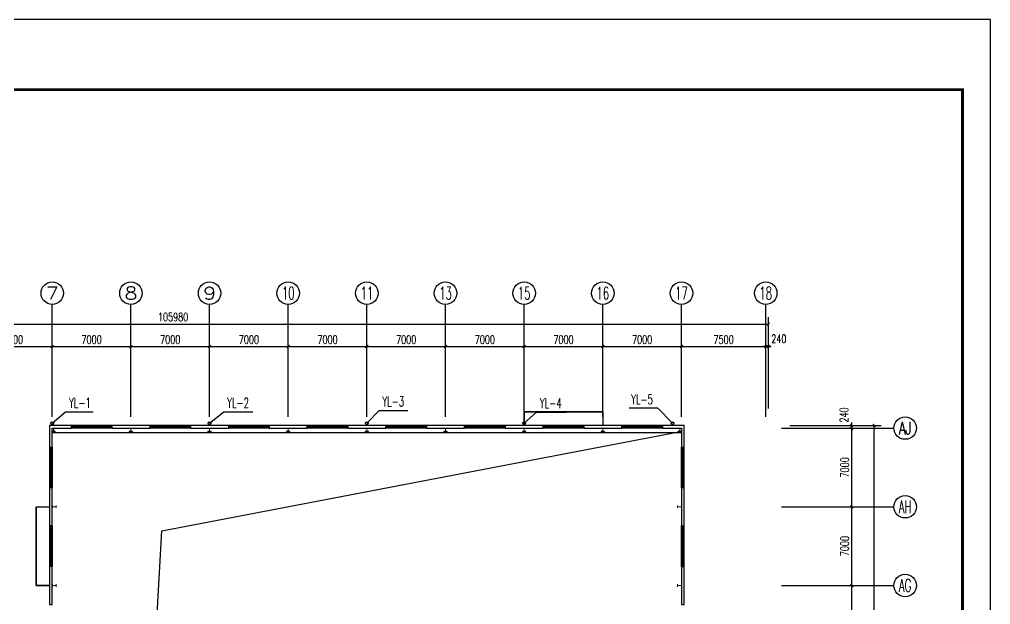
# Model space of a CAD drawing. Extents: x -4407041 to 173436, y -470270 to -29437.
# Drawn here: x -74308 to 12128, y -81482 to -29437 of the extents above; entities that cross this region are included whole.
import ezdxf
from ezdxf.enums import TextEntityAlignment as Align

# ---------------------------------------------------------------- set-up
doc = ezdxf.new("R2010")
doc.units = 0
doc.header["$LTSCALE"] = 1000
doc.header["$MEASUREMENT"] = 0
for name, color, linetype in [('AXIS', 3, 'Continuous'), ('AXIS_TEXT', 7, 'Continuous'), ('DIM_雨水', 3, 'Continuous'), ('PUB_TITLE', 4, 'Continuous'), ('VPIPE-雨水', 4, 'Continuous'), ('WALL', 9, 'Continuous'), ('WINDOW', 4, 'Continuous')]:
    doc.layers.add(name, color=color, linetype=linetype)
doc.layers.add('STXT_XG_THIN', color=2, linetype='Continuous', lineweight=0)
doc.styles.add('_TCH_AXIS', font='COMPLEX', dxfattribs={"bigfont": 'GBCBIG'})
doc.styles.add('_TCH_DIM_T3', font='SIMPLEX', dxfattribs={"width": 0.705882, "bigfont": 'GBCBIG'})
doc.styles.add('_TWT_SERIAL', font='COMPLEX', dxfattribs={"width": 0.8, "height": 3.5, "bigfont": 'HZTXT'})
doc.styles.add('COMPLEX', font='COMPLEX')
doc.dimstyles.new('_TCH_ARCH&&250', dxfattribs={"dimtxt": 743.75, "dimasz": 250, "dimexe": 625, "dimexo": 750, "dimgap": 250, "dimtad": 1, "dimdec": 0, "dimzin": 0, "dimdsep": 46, "dimtxsty": '_TCH_DIM_T3', "dimblk": 'ARCHTICK', "dimcen": 0.09, "dimclrt": 7, "dimazin": 2, "dimtfac": 1, "dimtdec": 0, "dimtix": 1, "dimtmove": 2, "dimatfit": 3, "dimfxl": 0, "dimtolj": 1, "dimtzin": 0, "dimarcsym": 0})

# ---------------------------------------------------------------- blocks, each defined once
blk = doc.blocks.new('_ArchTick')
at = {"color": 0, "linetype": 'ByBlock', "const_width": 0.4}
blk.add_lwpolyline([(-0.5, -0.5), (0.5, 0.5)], dxfattribs=at)
blk = doc.blocks.new('*D290')
at = {"layer": 'AXIS', "color": 0, "lineweight": -2}
for p, q in [((-78383, -64032), (-78383, -57907)), ((-71383, -64032), (-71383, -57907)), ((-78383, -58532), (-71383, -58532))]:
    blk.add_line(p, q, dxfattribs=at)
at = {"layer": 'Defpoints', "color": 0}
for p in [(-71383, -58532), (-78383, -64782), (-71383, -64782)]:
    blk.add_point(p, dxfattribs=at)
at = {"layer": 'AXIS', "color": 0, "lineweight": -2, "xscale": 250, "yscale": 250, "zscale": 250, "rotation": 180}
blk.add_blockref('_ArchTick', (-78383, -58532), dxfattribs=at)
at = {"layer": 'AXIS', "color": 0, "lineweight": -2, "xscale": 250, "yscale": 250, "zscale": 250}
blk.add_blockref('_ArchTick', (-71383, -58532), dxfattribs=at)
at = {"layer": 'AXIS', "color": 7, "insert": (-74883, -57910), "char_height": 743.8, "attachment_point": 5, "style": '_TCH_DIM_T3'}
blk.add_mtext('\\A1;7000', dxfattribs=at)
blk = doc.blocks.new('*D291')
at = {"layer": 'AXIS', "color": 0, "lineweight": -2}
for p, q in [((-71383, -64032), (-71383, -57907)), ((-64383, -64032), (-64383, -57907)), ((-71383, -58532), (-64383, -58532))]:
    blk.add_line(p, q, dxfattribs=at)
at = {"layer": 'Defpoints', "color": 0}
for p in [(-64383, -58532), (-71383, -64782), (-64383, -64782)]:
    blk.add_point(p, dxfattribs=at)
at = {"layer": 'AXIS', "color": 0, "lineweight": -2, "xscale": 250, "yscale": 250, "zscale": 250, "rotation": 180}
blk.add_blockref('_ArchTick', (-71383, -58532), dxfattribs=at)
at = {"layer": 'AXIS', "color": 0, "lineweight": -2, "xscale": 250, "yscale": 250, "zscale": 250}
blk.add_blockref('_ArchTick', (-64383, -58532), dxfattribs=at)
at = {"layer": 'AXIS', "color": 7, "insert": (-67883, -57910), "char_height": 743.8, "attachment_point": 5, "style": '_TCH_DIM_T3'}
blk.add_mtext('\\A1;7000', dxfattribs=at)
blk = doc.blocks.new('*D292')
at = {"layer": 'AXIS', "color": 0, "lineweight": -2}
for p, q in [((-64383, -64032), (-64383, -57907)), ((-57383, -64032), (-57383, -57907)), ((-64383, -58532), (-57383, -58532))]:
    blk.add_line(p, q, dxfattribs=at)
at = {"layer": 'Defpoints', "color": 0}
for p in [(-57383, -58532), (-64383, -64782), (-57383, -64782)]:
    blk.add_point(p, dxfattribs=at)
at = {"layer": 'AXIS', "color": 0, "lineweight": -2, "xscale": 250, "yscale": 250, "zscale": 250, "rotation": 180}
blk.add_blockref('_ArchTick', (-64383, -58532), dxfattribs=at)
at = {"layer": 'AXIS', "color": 0, "lineweight": -2, "xscale": 250, "yscale": 250, "zscale": 250}
blk.add_blockref('_ArchTick', (-57383, -58532), dxfattribs=at)
at = {"layer": 'AXIS', "color": 7, "insert": (-60883, -57910), "char_height": 743.8, "attachment_point": 5, "style": '_TCH_DIM_T3'}
blk.add_mtext('\\A1;7000', dxfattribs=at)
blk = doc.blocks.new('*D293')
at = {"layer": 'AXIS', "color": 0, "lineweight": -2}
for p, q in [((-57383, -64032), (-57383, -57907)), ((-50383, -64032), (-50383, -57907)), ((-57383, -58532), (-50383, -58532))]:
    blk.add_line(p, q, dxfattribs=at)
at = {"layer": 'Defpoints', "color": 0}
for p in [(-50383, -58532), (-57383, -64782), (-50383, -64782)]:
    blk.add_point(p, dxfattribs=at)
at = {"layer": 'AXIS', "color": 0, "lineweight": -2, "xscale": 250, "yscale": 250, "zscale": 250, "rotation": 180}
blk.add_blockref('_ArchTick', (-57383, -58532), dxfattribs=at)
at = {"layer": 'AXIS', "color": 0, "lineweight": -2, "xscale": 250, "yscale": 250, "zscale": 250}
blk.add_blockref('_ArchTick', (-50383, -58532), dxfattribs=at)
at = {"layer": 'AXIS', "color": 7, "insert": (-53883, -57910), "char_height": 743.8, "attachment_point": 5, "style": '_TCH_DIM_T3'}
blk.add_mtext('\\A1;7000', dxfattribs=at)
blk = doc.blocks.new('*D294')
at = {"layer": 'AXIS', "color": 0, "lineweight": -2}
for p, q in [((-50383, -64032), (-50383, -57907)), ((-43383, -64032), (-43383, -57907)), ((-50383, -58532), (-43383, -58532))]:
    blk.add_line(p, q, dxfattribs=at)
at = {"layer": 'Defpoints', "color": 0}
for p in [(-43383, -58532), (-50383, -64782), (-43383, -64782)]:
    blk.add_point(p, dxfattribs=at)
at = {"layer": 'AXIS', "color": 0, "lineweight": -2, "xscale": 250, "yscale": 250, "zscale": 250, "rotation": 180}
blk.add_blockref('_ArchTick', (-50383, -58532), dxfattribs=at)
at = {"layer": 'AXIS', "color": 0, "lineweight": -2, "xscale": 250, "yscale": 250, "zscale": 250}
blk.add_blockref('_ArchTick', (-43383, -58532), dxfattribs=at)
at = {"layer": 'AXIS', "color": 7, "insert": (-46883, -57910), "char_height": 743.8, "attachment_point": 5, "style": '_TCH_DIM_T3'}
blk.add_mtext('\\A1;7000', dxfattribs=at)
blk = doc.blocks.new('*D295')
at = {"layer": 'AXIS', "color": 0, "lineweight": -2}
for p, q in [((-43383, -64032), (-43383, -57907)), ((-36383, -64032), (-36383, -57907)), ((-43383, -58532), (-36383, -58532))]:
    blk.add_line(p, q, dxfattribs=at)
at = {"layer": 'Defpoints', "color": 0}
for p in [(-36383, -58532), (-43383, -64782), (-36383, -64782)]:
    blk.add_point(p, dxfattribs=at)
at = {"layer": 'AXIS', "color": 0, "lineweight": -2, "xscale": 250, "yscale": 250, "zscale": 250, "rotation": 180}
blk.add_blockref('_ArchTick', (-43383, -58532), dxfattribs=at)
at = {"layer": 'AXIS', "color": 0, "lineweight": -2, "xscale": 250, "yscale": 250, "zscale": 250}
blk.add_blockref('_ArchTick', (-36383, -58532), dxfattribs=at)
at = {"layer": 'AXIS', "color": 7, "insert": (-39883, -57910), "char_height": 743.8, "attachment_point": 5, "style": '_TCH_DIM_T3'}
blk.add_mtext('\\A1;7000', dxfattribs=at)
blk = doc.blocks.new('*D296')
at = {"layer": 'AXIS', "color": 0, "lineweight": -2}
for p, q in [((-36383, -64032), (-36383, -57907)), ((-29383, -64032), (-29383, -57907)), ((-36383, -58532), (-29383, -58532))]:
    blk.add_line(p, q, dxfattribs=at)
at = {"layer": 'Defpoints', "color": 0}
for p in [(-29383, -58532), (-36383, -64782), (-29383, -64782)]:
    blk.add_point(p, dxfattribs=at)
at = {"layer": 'AXIS', "color": 0, "lineweight": -2, "xscale": 250, "yscale": 250, "zscale": 250, "rotation": 180}
blk.add_blockref('_ArchTick', (-36383, -58532), dxfattribs=at)
at = {"layer": 'AXIS', "color": 0, "lineweight": -2, "xscale": 250, "yscale": 250, "zscale": 250}
blk.add_blockref('_ArchTick', (-29383, -58532), dxfattribs=at)
at = {"layer": 'AXIS', "color": 7, "insert": (-32883, -57910), "char_height": 743.8, "attachment_point": 5, "style": '_TCH_DIM_T3'}
blk.add_mtext('\\A1;7000', dxfattribs=at)
blk = doc.blocks.new('*D297')
at = {"layer": 'AXIS', "color": 0, "lineweight": -2}
for p, q in [((-29383, -64032), (-29383, -57907)), ((-22383, -64032), (-22383, -57907)), ((-29383, -58532), (-22383, -58532))]:
    blk.add_line(p, q, dxfattribs=at)
at = {"layer": 'Defpoints', "color": 0}
for p in [(-22383, -58532), (-29383, -64782), (-22383, -64782)]:
    blk.add_point(p, dxfattribs=at)
at = {"layer": 'AXIS', "color": 0, "lineweight": -2, "xscale": 250, "yscale": 250, "zscale": 250, "rotation": 180}
blk.add_blockref('_ArchTick', (-29383, -58532), dxfattribs=at)
at = {"layer": 'AXIS', "color": 0, "lineweight": -2, "xscale": 250, "yscale": 250, "zscale": 250}
blk.add_blockref('_ArchTick', (-22383, -58532), dxfattribs=at)
at = {"layer": 'AXIS', "color": 7, "insert": (-25883, -57910), "char_height": 743.8, "attachment_point": 5, "style": '_TCH_DIM_T3'}
blk.add_mtext('\\A1;7000', dxfattribs=at)
blk = doc.blocks.new('*D298')
at = {"layer": 'AXIS', "color": 0, "lineweight": -2}
for p, q in [((-22383, -64032), (-22383, -57907)), ((-15383, -64032), (-15383, -57907)), ((-22383, -58532), (-15383, -58532))]:
    blk.add_line(p, q, dxfattribs=at)
at = {"layer": 'Defpoints', "color": 0}
for p in [(-15383, -58532), (-22383, -64782), (-15383, -64782)]:
    blk.add_point(p, dxfattribs=at)
at = {"layer": 'AXIS', "color": 0, "lineweight": -2, "xscale": 250, "yscale": 250, "zscale": 250, "rotation": 180}
blk.add_blockref('_ArchTick', (-22383, -58532), dxfattribs=at)
at = {"layer": 'AXIS', "color": 0, "lineweight": -2, "xscale": 250, "yscale": 250, "zscale": 250}
blk.add_blockref('_ArchTick', (-15383, -58532), dxfattribs=at)
at = {"layer": 'AXIS', "color": 7, "insert": (-18883, -57910), "char_height": 743.8, "attachment_point": 5, "style": '_TCH_DIM_T3'}
blk.add_mtext('\\A1;7000', dxfattribs=at)
blk = doc.blocks.new('*D299')
at = {"layer": 'AXIS', "color": 0, "lineweight": -2}
for p, q in [((-15383, -64032), (-15383, -57907)), ((-7883, -64032), (-7883, -57907)), ((-15383, -58532), (-7883, -58532))]:
    blk.add_line(p, q, dxfattribs=at)
at = {"layer": 'Defpoints', "color": 0}
for p in [(-7883, -58532), (-15383, -64782), (-7883, -64782)]:
    blk.add_point(p, dxfattribs=at)
at = {"layer": 'AXIS', "color": 0, "lineweight": -2, "xscale": 250, "yscale": 250, "zscale": 250, "rotation": 180}
blk.add_blockref('_ArchTick', (-15383, -58532), dxfattribs=at)
at = {"layer": 'AXIS', "color": 0, "lineweight": -2, "xscale": 250, "yscale": 250, "zscale": 250}
blk.add_blockref('_ArchTick', (-7883, -58532), dxfattribs=at)
at = {"layer": 'AXIS', "color": 7, "insert": (-11633, -57910), "char_height": 743.8, "attachment_point": 5, "style": '_TCH_DIM_T3'}
blk.add_mtext('\\A1;7500', dxfattribs=at)
blk = doc.blocks.new('*D300')
at = {"layer": 'AXIS', "color": 0, "lineweight": -2}
for p, q in [((-7883, -64032), (-7883, -57907)), ((-7643, -64032), (-7643, -57907)), ((-7883, -58532), (-8133, -58532)), ((-7883, -58532), (-7643, -58532)), ((-7643, -58532), (-7393, -58532))]:
    blk.add_line(p, q, dxfattribs=at)
at = {"layer": 'Defpoints', "color": 0}
for p in [(-7643, -58532), (-7883, -64782), (-7643, -64782)]:
    blk.add_point(p, dxfattribs=at)
at = {"layer": 'AXIS', "color": 0, "lineweight": -2, "xscale": 250, "yscale": 250, "zscale": 250}
blk.add_blockref('_ArchTick', (-7883, -58532), dxfattribs=at)
at = {"layer": 'AXIS', "color": 0, "lineweight": -2, "xscale": 250, "yscale": 250, "zscale": 250, "rotation": 180}
blk.add_blockref('_ArchTick', (-7643, -58532), dxfattribs=at)
at = {"layer": 'AXIS', "color": 7, "insert": (-6718, -57844), "char_height": 743.8, "attachment_point": 5, "style": '_TCH_DIM_T3'}
blk.add_mtext('\\A1;240', dxfattribs=at)
blk = doc.blocks.new('*D301')
at = {"layer": 'AXIS', "color": 0, "lineweight": -2}
for p, q in [((-113623, -64032), (-113623, -55907)), ((-7643, -64032), (-7643, -55907)), ((-113623, -56532), (-7643, -56532))]:
    blk.add_line(p, q, dxfattribs=at)
at = {"layer": 'Defpoints', "color": 0}
for p in [(-7643, -56532), (-113623, -64782), (-7643, -64782)]:
    blk.add_point(p, dxfattribs=at)
at = {"layer": 'AXIS', "color": 0, "lineweight": -2, "xscale": 250, "yscale": 250, "zscale": 250, "rotation": 180}
blk.add_blockref('_ArchTick', (-113623, -56532), dxfattribs=at)
at = {"layer": 'AXIS', "color": 0, "lineweight": -2, "xscale": 250, "yscale": 250, "zscale": 250}
blk.add_blockref('_ArchTick', (-7643, -56532), dxfattribs=at)
at = {"layer": 'AXIS', "color": 7, "insert": (-60633, -55910), "char_height": 743.8, "attachment_point": 5, "style": '_TCH_DIM_T3'}
blk.add_mtext('\\A1;105980', dxfattribs=at)
blk = doc.blocks.new('*D346')
at = {"layer": 'AXIS', "color": 0, "lineweight": -2}
for p, q in [((-5726, -79782), (399, -79782)), ((-226, -86782), (-226, -79782)), ((-5726, -86782), (399, -86782))]:
    blk.add_line(p, q, dxfattribs=at)
at = {"layer": 'Defpoints', "color": 0}
for p in [(-6476, -79782), (-226, -79782), (-6476, -86782)]:
    blk.add_point(p, dxfattribs=at)
at = {"layer": 'AXIS', "color": 0, "lineweight": -2, "xscale": 250, "yscale": 250, "zscale": 250}
for p, rotation in [((-226, -79782), 90), ((-226, -86782), 270)]:
    blk.add_blockref('_ArchTick', p, dxfattribs=dict(at, rotation=rotation))
at = {"layer": 'AXIS', "color": 7, "insert": (-848, -83282), "char_height": 743.8, "attachment_point": 5, "rotation": 90, "style": '_TCH_DIM_T3'}
blk.add_mtext('\\A1;7000', dxfattribs=at)
blk = doc.blocks.new('*D347')
at = {"layer": 'AXIS', "color": 0, "lineweight": -2}
for p, q in [((-5726, -72782), (399, -72782)), ((-226, -79782), (-226, -72782)), ((-5726, -79782), (399, -79782))]:
    blk.add_line(p, q, dxfattribs=at)
at = {"layer": 'Defpoints', "color": 0}
for p in [(-6476, -72782), (-226, -72782), (-6476, -79782)]:
    blk.add_point(p, dxfattribs=at)
at = {"layer": 'AXIS', "color": 0, "lineweight": -2, "xscale": 250, "yscale": 250, "zscale": 250}
for p, rotation in [((-226, -72782), 90), ((-226, -79782), 270)]:
    blk.add_blockref('_ArchTick', p, dxfattribs=dict(at, rotation=rotation))
at = {"layer": 'AXIS', "color": 7, "insert": (-848, -76282), "char_height": 743.8, "attachment_point": 5, "rotation": 90, "style": '_TCH_DIM_T3'}
blk.add_mtext('\\A1;7000', dxfattribs=at)
blk = doc.blocks.new('*D348')
at = {"layer": 'AXIS', "color": 0, "lineweight": -2}
for p, q in [((-5726, -65782), (399, -65782)), ((-226, -72782), (-226, -65782)), ((-5726, -72782), (399, -72782))]:
    blk.add_line(p, q, dxfattribs=at)
at = {"layer": 'Defpoints', "color": 0}
for p in [(-6476, -65782), (-226, -65782), (-6476, -72782)]:
    blk.add_point(p, dxfattribs=at)
at = {"layer": 'AXIS', "color": 0, "lineweight": -2, "xscale": 250, "yscale": 250, "zscale": 250}
for p, rotation in [((-226, -65782), 90), ((-226, -72782), 270)]:
    blk.add_blockref('_ArchTick', p, dxfattribs=dict(at, rotation=rotation))
at = {"layer": 'AXIS', "color": 7, "insert": (-848, -69282), "char_height": 743.8, "attachment_point": 5, "rotation": 90, "style": '_TCH_DIM_T3'}
blk.add_mtext('\\A1;7000', dxfattribs=at)
blk = doc.blocks.new('*D349')
at = {"layer": 'AXIS', "color": 0, "lineweight": -2}
for p, q in [((-5726, -65542), (399, -65542)), ((-226, -65542), (-226, -65292)), ((-226, -65782), (-226, -65542)), ((-5726, -65782), (399, -65782)), ((-226, -65782), (-226, -66032))]:
    blk.add_line(p, q, dxfattribs=at)
at = {"layer": 'Defpoints', "color": 0}
for p in [(-6476, -65542), (-226, -65542), (-6476, -65782)]:
    blk.add_point(p, dxfattribs=at)
at = {"layer": 'AXIS', "color": 0, "lineweight": -2, "xscale": 250, "yscale": 250, "zscale": 250}
for p, rotation in [((-226, -65542), 270), ((-226, -65782), 90)]:
    blk.add_blockref('_ArchTick', p, dxfattribs=dict(at, rotation=rotation))
at = {"layer": 'AXIS', "color": 7, "insert": (-914, -64617), "char_height": 743.8, "attachment_point": 5, "rotation": 90, "style": '_TCH_DIM_T3'}
blk.add_mtext('\\A1;240', dxfattribs=at)
blk = doc.blocks.new('*D350')
at = {"layer": 'AXIS', "color": 0, "lineweight": -2}
for p, q in [((-5726, -65542), (2399, -65542)), ((1774, -248022), (1774, -65542)), ((-5726, -248022), (2399, -248022))]:
    blk.add_line(p, q, dxfattribs=at)
at = {"layer": 'Defpoints', "color": 0}
for p in [(-6476, -65542), (1774, -65542), (-6476, -248022)]:
    blk.add_point(p, dxfattribs=at)
at = {"layer": 'AXIS', "color": 0, "lineweight": -2, "xscale": 250, "yscale": 250, "zscale": 250}
for p, rotation in [((1774, -65542), 90), ((1774, -248022), 270)]:
    blk.add_blockref('_ArchTick', p, dxfattribs=dict(at, rotation=rotation))
at = {"layer": 'AXIS', "color": 7, "insert": (1152, -156782), "char_height": 743.8, "attachment_point": 5, "rotation": 90, "style": '_TCH_DIM_T3'}
blk.add_mtext('\\A1;182480', dxfattribs=at)
blk = doc.blocks.new('$TCHSYS$WIN2D')
for p, q in [((-0.5, 0.5), (0.5, 0.5)), ((-0.5, 0.5), (-0.5, -0.5)), ((0.5, 0.5), (0.5, -0.5)), ((0.5, 0.167), (-0.5, 0.167)), ((0.5, -0.167), (-0.5, -0.167)), ((-0.5, -0.5), (0.5, -0.5))]:
    blk.add_line(p, q)
blk = doc.blocks.new('_AXISO')
blk.add_circle((0, 0), 0.5)
at = {"layer": 'AXIS_TEXT', "style": 'COMPLEX', "width": 1.041667}
blk.add_attdef('A', text='', height=0.56, dxfattribs=at).set_placement((-0.25, -0.28), (0.25, -0.28), align=Align.FIT)

msp = doc.modelspace()

# ---------------------------------------------------------------- linework, layer by layer
msp.add_line((-71383.2, -66181.9), (-15383.2, -66181.7))
for points in [[(-22383.2, -64341.9), (-29383.2, -64341.9), (-29383.2, -65541.9), (-29383.2, -64341.9), (-22383.2, -64341.9), (-22383.2, -65541.9)], [(-71315.6, -247751.9), (-61621.7, -74922.3), (-15623.2, -66131.9)], [(-72823.2, -72781.9), (-72823.2, -79781.9), (-71623.2, -79781.9), (-72823.2, -79781.9), (-72823.2, -72781.9), (-71623.2, -72781.9)]]:
    msp.add_lwpolyline(points)
at = {"layer": 'AXIS'}
for p, q in [((-71383.2, -64781.9), (-71383.2, -54781.9)), ((-64383.2, -64781.9), (-64383.2, -54781.9)), ((-57383.2, -64781.9), (-57383.2, -54781.9)), ((-50383.2, -64781.9), (-50383.2, -54781.9)), ((-43383.2, -64781.9), (-43383.2, -54781.9)), ((-36383.2, -64781.9), (-36383.2, -54781.9)), ((-29383.2, -64781.9), (-29383.2, -54781.9)), ((-22383.2, -64781.9), (-22383.2, -54781.9)), ((-15383.2, -64781.9), (-15383.2, -54781.9)), ((-7884.3, -64781.9), (-7884.3, -54781.9)), ((-6476.5, -65781.9), (3523.5, -65781.9)), ((-6476.5, -72781.9), (3523.5, -72781.9)), ((-6476.5, -79781.9), (3523.5, -79781.9))]:
    msp.add_line(p, q, dxfattribs=at)
msp.add_circle((-7884.3, -53781.9), 1000, dxfattribs=at)
at = {"layer": 'DIM_雨水'}
for p, q in [((-71383.2, -65361), (-70192.3, -64328.9)), ((-70192.3, -64328.9), (-67746.6, -64328.9)), ((-57383.2, -65361), (-56103.3, -64324.4)), ((-56103.3, -64324.4), (-53537.9, -64324.4)), ((-43383.2, -65361), (-42298.8, -64208.9)), ((-42298.8, -64208.9), (-39733.4, -64208.9)), ((-29383.2, -65361), (-28271.8, -64356.9)), ((-28271.8, -64356.9), (-25658, -64356.9)), ((-17476.8, -64013.4), (-20042.2, -64013.4)), ((-16182.5, -65361), (-17476.8, -64013.4))]:
    msp.add_line(p, q, dxfattribs=at)
at = {"layer": 'PUB_TITLE'}
msp.add_lwpolyline([(-136371.5, -29436.9), (-136371.5, -292186.9), (12128.5, -292186.9), (12128.5, -29436.9)], close=True, dxfattribs=at)
at = {"layer": 'PUB_TITLE', "const_width": 250}
msp.add_lwpolyline([(-133871.5, -35686.9), (-133871.5, -289686.9), (9628.5, -289686.9), (9628.5, -35686.9)], close=True, dxfattribs=at)
at = {"layer": 'STXT_XG_THIN', "color": 2}
for points in [[(-71133.2, -66081.9), (-71383.2, -66081.9), (-71383.2, -66071.7), (-71261.1, -66071.7), (-71261.1, -65792.1), (-71383.2, -65792.1), (-71383.2, -65781.9), (-71133.2, -65781.9), (-71133.2, -65792.1), (-71255.3, -65792.1), (-71255.3, -66071.7), (-71133.2, -66071.7), (-71133.2, -66081.9)], [(-64233.2, -66081.9), (-64533.2, -66081.9), (-64533.2, -66071.7), (-64386.1, -66071.7), (-64386.1, -65792.1), (-64533.2, -65792.1), (-64533.2, -65781.9), (-64233.2, -65781.9), (-64233.2, -65792.1), (-64380.3, -65792.1), (-64380.3, -66071.7), (-64233.2, -66071.7), (-64233.2, -66081.9)], [(-57233.2, -66081.9), (-57533.2, -66081.9), (-57533.2, -66071.7), (-57386.1, -66071.7), (-57386.1, -65792.1), (-57533.2, -65792.1), (-57533.2, -65781.9), (-57233.2, -65781.9), (-57233.2, -65792.1), (-57380.3, -65792.1), (-57380.3, -66071.7), (-57233.2, -66071.7), (-57233.2, -66081.9)], [(-50233.2, -66081.9), (-50533.2, -66081.9), (-50533.2, -66071.7), (-50386.1, -66071.7), (-50386.1, -65792.1), (-50533.2, -65792.1), (-50533.2, -65781.9), (-50233.2, -65781.9), (-50233.2, -65792.1), (-50380.3, -65792.1), (-50380.3, -66071.7), (-50233.2, -66071.7), (-50233.2, -66081.9)], [(-43233.2, -66081.9), (-43533.2, -66081.9), (-43533.2, -66071.7), (-43386.1, -66071.7), (-43386.1, -65792.1), (-43533.2, -65792.1), (-43533.2, -65781.9), (-43233.2, -65781.9), (-43233.2, -65792.1), (-43380.3, -65792.1), (-43380.3, -66071.7), (-43233.2, -66071.7), (-43233.2, -66081.9)], [(-36233.2, -66081.9), (-36533.2, -66081.9), (-36533.2, -66071.7), (-36386.1, -66071.7), (-36386.1, -65792.1), (-36533.2, -65792.1), (-36533.2, -65781.9), (-36233.2, -65781.9), (-36233.2, -65792.1), (-36380.3, -65792.1), (-36380.3, -66071.7), (-36233.2, -66071.7), (-36233.2, -66081.9)], [(-29233.2, -66081.9), (-29533.2, -66081.9), (-29533.2, -66071.7), (-29386.1, -66071.7), (-29386.1, -65792.1), (-29533.2, -65792.1), (-29533.2, -65781.9), (-29233.2, -65781.9), (-29233.2, -65792.1), (-29380.3, -65792.1), (-29380.3, -66071.7), (-29233.2, -66071.7), (-29233.2, -66081.9)], [(-22233.2, -66081.9), (-22533.2, -66081.9), (-22533.2, -66071.7), (-22386.1, -66071.7), (-22386.1, -65792.1), (-22533.2, -65792.1), (-22533.2, -65781.9), (-22233.2, -65781.9), (-22233.2, -65792.1), (-22380.3, -65792.1), (-22380.3, -66071.7), (-22233.2, -66071.7), (-22233.2, -66081.9)], [(-15383.2, -66081.9), (-15683.2, -66081.9), (-15683.2, -66071.7), (-15536.1, -66071.7), (-15536.1, -65792.1), (-15683.2, -65792.1), (-15683.2, -65781.9), (-15383.2, -65781.9), (-15383.2, -65792.1), (-15530.3, -65792.1), (-15530.3, -66071.7), (-15383.2, -66071.7), (-15383.2, -66081.9)], [(-71033.2, -72671.9), (-71033.2, -72891.9), (-71043.4, -72891.9), (-71043.4, -72784.8), (-71373, -72784.8), (-71373, -72891.9), (-71383.2, -72891.9), (-71383.2, -72671.9), (-71373, -72671.9), (-71373, -72779), (-71043.4, -72779), (-71043.4, -72671.9), (-71033.2, -72671.9)], [(-15733.2, -72671.9), (-15733.2, -72891.9), (-15723, -72891.9), (-15723, -72784.8), (-15393.4, -72784.8), (-15393.4, -72891.9), (-15383.2, -72891.9), (-15383.2, -72671.9), (-15393.4, -72671.9), (-15393.4, -72779), (-15723, -72779), (-15723, -72671.9), (-15733.2, -72671.9)], [(-71033.2, -79671.9), (-71033.2, -79891.9), (-71043.4, -79891.9), (-71043.4, -79784.8), (-71373, -79784.8), (-71373, -79891.9), (-71383.2, -79891.9), (-71383.2, -79671.9), (-71373, -79671.9), (-71373, -79779), (-71043.4, -79779), (-71043.4, -79671.9), (-71033.2, -79671.9)], [(-15733.2, -79671.9), (-15733.2, -79891.9), (-15723, -79891.9), (-15723, -79784.8), (-15393.4, -79784.8), (-15393.4, -79891.9), (-15383.2, -79891.9), (-15383.2, -79671.9), (-15393.4, -79671.9), (-15393.4, -79779), (-15723, -79779), (-15723, -79671.9), (-15733.2, -79671.9)]]:
    msp.add_lwpolyline(points, dxfattribs=at)
at = {"layer": 'VPIPE-雨水'}
for centre in [(-71383.2, -65361), (-57383.2, -65361), (-43383.2, -65361), (-29383.2, -65361), (-16182.5, -65361)]:
    msp.add_circle(centre, 125, dxfattribs=at)
at = {"layer": 'WALL', "color": 5}
for p, q in [((-71623.2, -65541.9), (-71623.2, -67481.9)), ((-69683.2, -65541.9), (-71623.2, -65541.9)), ((-69683.2, -65781.9), (-69683.2, -65541.9)), ((-62683.2, -65541.9), (-66083.2, -65541.9)), ((-66083.2, -65541.9), (-66083.2, -65781.9)), ((-62683.2, -65781.9), (-62683.2, -65541.9)), ((-55683.2, -65541.9), (-59083.2, -65541.9)), ((-59083.2, -65541.9), (-59083.2, -65781.9)), ((-55683.2, -65781.9), (-55683.2, -65541.9)), ((-48683.2, -65541.9), (-52083.2, -65541.9)), ((-52083.2, -65541.9), (-52083.2, -65781.9)), ((-48683.2, -65781.9), (-48683.2, -65541.9)), ((-41683.2, -65541.9), (-45083.2, -65541.9)), ((-45083.2, -65541.9), (-45083.2, -65781.9)), ((-41683.2, -65781.9), (-41683.2, -65541.9)), ((-34683.2, -65541.9), (-38083.2, -65541.9)), ((-38083.2, -65541.9), (-38083.2, -65781.9)), ((-34683.2, -65781.9), (-34683.2, -65541.9)), ((-27683.2, -65541.9), (-31083.2, -65541.9)), ((-31083.2, -65541.9), (-31083.2, -65781.9)), ((-27683.2, -65781.9), (-27683.2, -65541.9)), ((-20683.2, -65541.9), (-24083.2, -65541.9)), ((-24083.2, -65541.9), (-24083.2, -65781.9)), ((-20683.2, -65781.9), (-20683.2, -65541.9)), ((-15143.2, -65541.9), (-17083.2, -65541.9)), ((-17083.2, -65541.9), (-17083.2, -65781.9)), ((-15143.2, -67481.9), (-15143.2, -65541.9)), ((-71383.2, -67481.9), (-71383.2, -65781.9)), ((-71383.2, -65781.9), (-69683.2, -65781.9)), ((-66083.2, -65781.9), (-62683.2, -65781.9)), ((-59083.2, -65781.9), (-55683.2, -65781.9)), ((-52083.2, -65781.9), (-48683.2, -65781.9)), ((-45083.2, -65781.9), (-41683.2, -65781.9)), ((-38083.2, -65781.9), (-34683.2, -65781.9)), ((-31083.2, -65781.9), (-27683.2, -65781.9)), ((-24083.2, -65781.9), (-20683.2, -65781.9)), ((-17083.2, -65781.9), (-15383.2, -65781.9)), ((-15383.2, -65781.9), (-15383.2, -67481.9)), ((-71623.2, -67481.9), (-71383.2, -67481.9)), ((-15383.2, -67481.9), (-15143.2, -67481.9)), ((-71623.2, -71081.9), (-71623.2, -74481.9)), ((-71383.2, -71081.9), (-71623.2, -71081.9)), ((-71383.2, -74481.9), (-71383.2, -71081.9)), ((-15143.2, -71081.9), (-15383.2, -71081.9)), ((-15383.2, -71081.9), (-15383.2, -74481.9)), ((-15143.2, -74481.9), (-15143.2, -71081.9)), ((-71623.2, -74481.9), (-71383.2, -74481.9)), ((-15383.2, -74481.9), (-15143.2, -74481.9)), ((-71623.2, -78081.9), (-71623.2, -81481.9)), ((-71383.2, -78081.9), (-71623.2, -78081.9)), ((-71383.2, -81481.9), (-71383.2, -78081.9)), ((-15143.2, -78081.9), (-15383.2, -78081.9)), ((-15383.2, -78081.9), (-15383.2, -81481.9)), ((-15143.2, -81481.9), (-15143.2, -78081.9)), ((-71623.2, -81481.9), (-71383.2, -81481.9)), ((-15383.2, -81481.9), (-15143.2, -81481.9))]:
    msp.add_line(p, q, dxfattribs=at)

# ---------------------------------------------------------------- block references
at = {"layer": 'AXIS'}
ref = msp.add_blockref('_AXISO', (-71383.2, -53781.9), dxfattribs=dict(at, xscale=2000, yscale=2000, zscale=2000))
ref.add_attrib('A', '7', dxfattribs={"layer": 'AXIS_TEXT', "height": 1131.4, "style": '_TCH_AXIS', "width": 1.5}).set_placement((-71948.8, -54347.6), (-70817.5, -54347.6), align=Align.FIT)
ref = msp.add_blockref('_AXISO', (-64383.2, -53781.9), dxfattribs=dict(at, xscale=2000, yscale=2000, zscale=2000))
ref.add_attrib('A', '8', dxfattribs={"layer": 'AXIS_TEXT', "height": 1131.4, "style": '_TCH_AXIS', "width": 1.5}).set_placement((-64948.8, -54347.6), (-63817.5, -54347.6), align=Align.FIT)
ref = msp.add_blockref('_AXISO', (-57383.2, -53781.9), dxfattribs=dict(at, xscale=2000, yscale=2000, zscale=2000))
ref.add_attrib('A', '9', dxfattribs={"layer": 'AXIS_TEXT', "height": 1131.4, "style": '_TCH_AXIS', "width": 1.5}).set_placement((-57948.8, -54347.6), (-56817.5, -54347.6), align=Align.FIT)
ref = msp.add_blockref('_AXISO', (-50383.2, -53781.9), dxfattribs=dict(at, xscale=2000, yscale=2000, zscale=2000))
ref.add_attrib('A', '10', dxfattribs={"layer": 'AXIS_TEXT', "height": 1131.37, "style": '_TCH_AXIS', "width": 0.724138}).set_placement((-50948.8, -54347.6), (-49817.5, -54347.6), align=Align.FIT)
ref = msp.add_blockref('_AXISO', (-43383.2, -53781.9), dxfattribs=dict(at, xscale=2000, yscale=2000, zscale=2000))
ref.add_attrib('A', '11', dxfattribs={"layer": 'AXIS_TEXT', "height": 1131.37, "style": '_TCH_AXIS', "width": 0.875}).set_placement((-43948.8, -54347.6), (-42817.5, -54347.6), align=Align.FIT)
ref = msp.add_blockref('_AXISO', (-36383.2, -53781.9), dxfattribs=dict(at, xscale=2000, yscale=2000, zscale=2000))
ref.add_attrib('A', '13', dxfattribs={"layer": 'AXIS_TEXT', "height": 1131.37, "style": '_TCH_AXIS', "width": 0.724138}).set_placement((-36948.8, -54347.6), (-35817.5, -54347.6), align=Align.FIT)
ref = msp.add_blockref('_AXISO', (-29383.2, -53781.9), dxfattribs=dict(at, xscale=2000, yscale=2000, zscale=2000))
ref.add_attrib('A', '15', dxfattribs={"layer": 'AXIS_TEXT', "height": 1131.37, "style": '_TCH_AXIS', "width": 0.724138}).set_placement((-29948.8, -54347.6), (-28817.5, -54347.6), align=Align.FIT)
ref = msp.add_blockref('_AXISO', (-22383.2, -53781.9), dxfattribs=dict(at, xscale=2000, yscale=2000, zscale=2000))
ref.add_attrib('A', '16', dxfattribs={"layer": 'AXIS_TEXT', "height": 1131.37, "style": '_TCH_AXIS', "width": 0.724138}).set_placement((-22948.8, -54347.6), (-21817.5, -54347.6), align=Align.FIT)
ref = msp.add_blockref('_AXISO', (-15383.2, -53781.9), dxfattribs=dict(at, xscale=2000, yscale=2000, zscale=2000))
ref.add_attrib('A', '17', dxfattribs={"layer": 'AXIS_TEXT', "height": 1131.37, "style": '_TCH_AXIS', "width": 0.724138}).set_placement((-15948.8, -54347.6), (-14817.5, -54347.6), align=Align.FIT)
ref = msp.add_blockref('_AXISO', (4523.5, -65781.9), dxfattribs=dict(at, xscale=2000, yscale=2000, zscale=2000))
ref.add_attrib('A', 'AJ', dxfattribs={"layer": 'AXIS_TEXT', "height": 1131.37, "style": '_TCH_AXIS', "width": 0.65625}).set_placement((3957.8, -66347.6), (5089.2, -66347.6), align=Align.FIT)
ref = msp.add_blockref('_AXISO', (4523.5, -72781.9), dxfattribs=dict(at, xscale=2000, yscale=2000, zscale=2000))
ref.add_attrib('A', 'AH', dxfattribs={"layer": 'AXIS_TEXT', "height": 1131.37, "style": '_TCH_AXIS', "width": 0.512195}).set_placement((3957.8, -73347.6), (5089.2, -73347.6), align=Align.FIT)
ref = msp.add_blockref('_AXISO', (4523.5, -79781.9), dxfattribs=dict(at, xscale=2000, yscale=2000, zscale=2000))
ref.add_attrib('A', 'AG', dxfattribs={"layer": 'AXIS_TEXT', "height": 1131.37, "style": '_TCH_AXIS', "width": 0.538462}).set_placement((3957.8, -80347.6), (5089.2, -80347.6), align=Align.FIT)
at = {"layer": 'WINDOW', "xscale": 3600, "zscale": 3600}
for p, yscale, rotation in [((-67883.2, -65661.9), 240, 180), ((-60883.2, -65661.9), 240, 180), ((-53883.2, -65661.9), 240, 180), ((-46883.2, -65661.9), -240, 180), ((-39883.2, -65661.9), -240, 180), ((-32883.2, -65661.9), -240, 180), ((-25883.2, -65661.9), 240, 180), ((-18883.2, -65661.9), 240, 180), ((-71503.2, -69281.9), -240, 270), ((-15263.2, -69281.9), 240, 90.00000000000007), ((-71503.2, -76281.9), 240, 270), ((-15263.2, -76281.9), 240, 90.00000000000007)]:
    msp.add_blockref('$TCHSYS$WIN2D', p, dxfattribs=dict(at, yscale=yscale, rotation=rotation))

# ---------------------------------------------------------------- texts
at = {"layer": 'AXIS', "color": 7, "style": '_TCH_AXIS', "width": 0.724138}
msp.add_text('18', height=1131.37, dxfattribs=at).set_placement((-8450, -54347.6), (-7318.6, -54347.6), align=Align.FIT)
at = {"layer": 'DIM_雨水', "color": 7, "style": '_TWT_SERIAL', "width": 0.64}
for s, p in [('YL-3', (-42015.1, -63858.9)), ('YL-5', (-19867.2, -63663.4)), ('YL-1', (-69894.9, -63978.9)), ('YL-2', (-55819.6, -63974.4)), ('YL-4', (-27993, -64006.9))]:
    msp.add_text(s, height=875, dxfattribs=at).set_placement(p)

# ---------------------------------------------------------------- dimensions: what is measured, and where the dimension line sits
at = {"layer": 'AXIS'}
for p1, p2, distance, picture, middle in [((-113623.2, -64781.9), (-7643.2, -64781.9), 8250, '*D301', (-60633.2, -55910)), ((-78383.2, -64781.9), (-71383.2, -64781.9), 6250, '*D290', (-74883.2, -57910)), ((-71383.2, -64781.9), (-64383.2, -64781.9), 6250, '*D291', (-67883.2, -57910)), ((-64383.2, -64781.9), (-57383.2, -64781.9), 6250, '*D292', (-60883.2, -57910)), ((-57383.2, -64781.9), (-50383.2, -64781.9), 6250, '*D293', (-53883.2, -57910)), ((-50383.2, -64781.9), (-43383.2, -64781.9), 6250, '*D294', (-46883.2, -57910)), ((-43383.2, -64781.9), (-36383.2, -64781.9), 6250, '*D295', (-39883.2, -57910)), ((-36383.2, -64781.9), (-29383.2, -64781.9), 6250, '*D296', (-32883.2, -57910)), ((-29383.2, -64781.9), (-22383.2, -64781.9), 6250, '*D297', (-25883.2, -57910)), ((-22383.2, -64781.9), (-15383.2, -64781.9), 6250, '*D298', (-18883.2, -57910)), ((-15383.2, -64781.9), (-7883.3, -64781.9), 6250, '*D299', (-11633.2, -57910)), ((-6476.5, -248021.9), (-6476.5, -65541.9), -8250, '*D350', (1151.6, -156781.9)), ((-6476.5, -72781.9), (-6476.5, -65781.9), -6250, '*D348', (-848.4, -69281.9)), ((-6476.5, -79781.9), (-6476.5, -72781.9), -6250, '*D347', (-848.4, -76281.9)), ((-6476.5, -86781.9), (-6476.5, -79781.9), -6250, '*D346', (-848.4, -83281.9))]:
    dim = msp.add_aligned_dim(p1=p1, p2=p2, distance=distance, dimstyle='_TCH_ARCH&&250', dxfattribs=at)
    dim.commit()
    dim.dimension.update_dxf_attribs({"geometry": picture, "text_midpoint": middle})
for base, p1, p2, angle, picture, middle in [((-7643.2, -58531.9), (-7883.3, -64781.9), (-7643.2, -64781.9), 0, '*D300', (-6718.2, -57844.4)), ((-226.5, -65541.9), (-6476.5, -65781.9), (-6476.5, -65541.9), 90, '*D349', (-914, -64616.9))]:
    dim = msp.add_linear_dim(base=base, p1=p1, p2=p2, angle=angle, dimstyle='_TCH_ARCH&&250', dxfattribs=at)
    dim.commit()
    dim.dimension.update_dxf_attribs({"geometry": picture, "text_midpoint": middle, "dimtype": 129})

doc.saveas('drawing.dxf')
